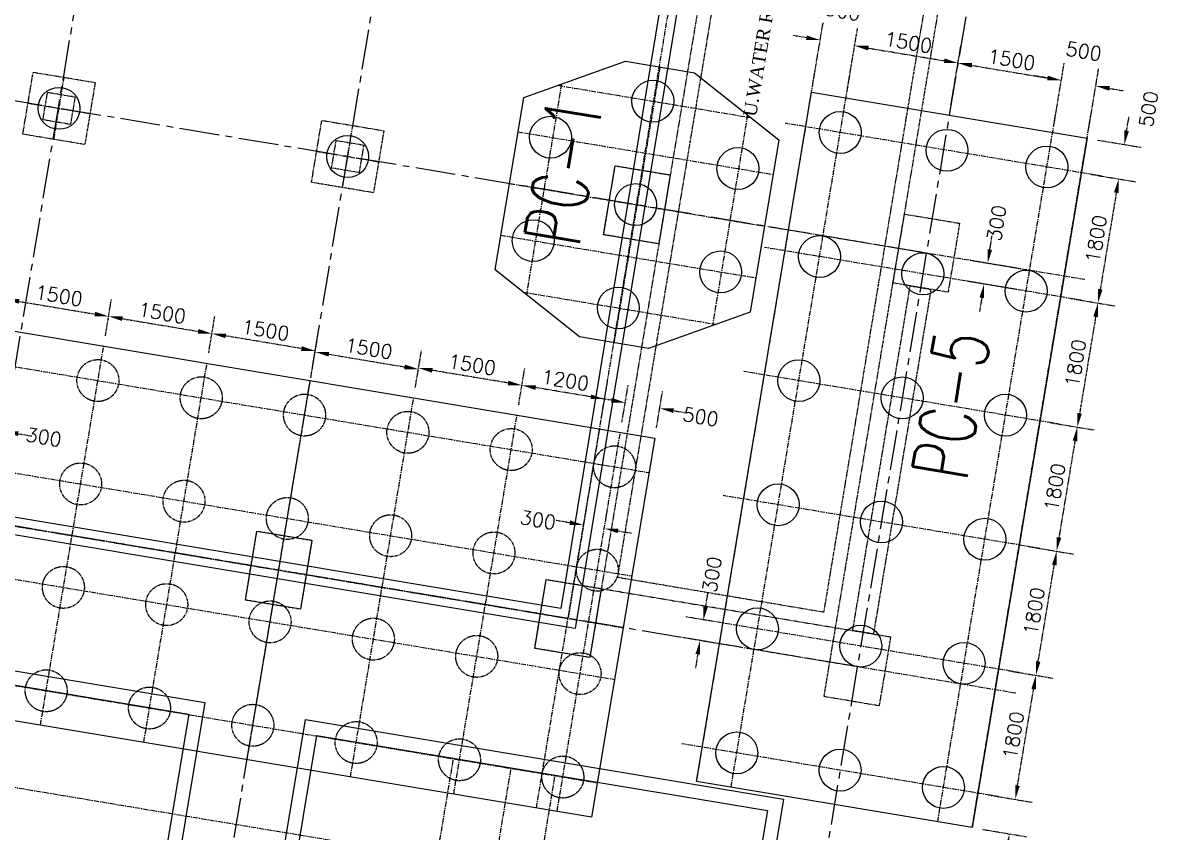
# Model space of a CAD drawing. Header units: millimetres. Extents: x 6239764 to 13047540, y 367704 to 979893.
# Drawn here: x 6365509 to 6381796, y 445153 to 456734 of the extents above; entities that cross this region are included whole.
import ezdxf

# ---------------------------------------------------------------- set-up
doc = ezdxf.new("R2010")
doc.units = ezdxf.units.MM
doc.header["$LTSCALE"] = 300
for name, pattern in [('CENTER2', [28.575, 19.05, -3.175, 3.175, -3.175]), ('CENTERX2', [4, 2.5, -0.5, 0.5, -0.5]), ('G', [2, 1.25, -0.25, 0.25, -0.25]), ('K', [2.5, 1.25, -0.25, 0.25, -0.25, 0.25, -0.25])]:
    doc.linetypes.add(name, pattern=pattern)
for name, color, linetype in [('01', 3, 'Continuous'), ('05', 1, 'G'), ('07', 6, 'K'), ('BOU', 12, 'Continuous'), ('EQUIPMENT', 1, 'Continuous'), ('TEXT', 7, 'Continuous')]:
    doc.layers.add(name, color=color, linetype=linetype)
doc.styles.add('1-100', font='romans.shx', dxfattribs={"height": 200})
doc.styles.get("Standard").update_dxf_attribs({"font": 'txt8.shx', "width": 0.7, "bigfont": 'hztxt_ii.shx'})
doc.styles.add('wx2', font='times.ttf')
doc.dimstyles.new('1-100', dxfattribs={"dimtxt": 210, "dimasz": 200, "dimexe": 250, "dimexo": 150, "dimgap": 75, "dimtad": 1, "dimdec": 0, "dimzin": 3, "dimdsep": 46, "dimtxsty": '1-100', "dimcen": 0.09, "dimclrd": 161, "dimclre": 161, "dimclrt": 161, "dimadec": 0, "dimazin": 0, "dimtfac": 1, "dimtdec": 0, "dimtofl": 0, "dimtmove": 2, "dimatfit": 3, "dimfxl": 1, "dimtolj": 1, "dimtzin": 0, "dimarcsym": 0})

# ---------------------------------------------------------------- blocks, each defined once
blk = doc.blocks.new('*D473')
at = {"layer": '07', "color": 161, "lineweight": -2, "ltscale": 0.1, "transparency": 16777216}
for p, q in [((6379629, 447462), (6380262, 447357)), ((6379752, 445820), (6379983, 447201)), ((6379333, 445687), (6379966, 445581))]:
    blk.add_line(p, q, dxfattribs=at)
at = {"layer": '07', "color": 161, "ltscale": 0.1, "transparency": 16777216}
for points in [[(6379950, 447206), (6380016, 447195), (6380016, 447398)], [(6379720, 445825), (6379785, 445814), (6379720, 445622)]]:
    blk.add_solid(points, dxfattribs=at)
at = {"layer": 'Defpoints', "color": 0, "ltscale": 0.1, "transparency": 16777216}
for p in [(6379481, 447487), (6380016, 447398), (6379185, 445712)]:
    blk.add_point(p, dxfattribs=at)
at = {"layer": '07', "color": 161, "ltscale": 0.1, "transparency": 16777216, "insert": (6379695, 446539), "char_height": 200, "attachment_point": 5, "rotation": 80.53, "style": '1-100'}
blk.add_mtext('\\A1;1800', dxfattribs=at)
blk = doc.blocks.new('*D474')
at = {"layer": '07', "color": 161, "lineweight": -2, "ltscale": 0.1, "transparency": 16777216}
for p, q in [((6379925, 449238), (6380558, 449132)), ((6380049, 447595), (6380279, 448976)), ((6379629, 447462), (6380262, 447357))]:
    blk.add_line(p, q, dxfattribs=at)
at = {"layer": '07', "color": 161, "ltscale": 0.1, "transparency": 16777216}
for points in [[(6380246, 448982), (6380312, 448971), (6380312, 449173)], [(6380016, 447601), (6380081, 447590), (6380016, 447398)]]:
    blk.add_solid(points, dxfattribs=at)
at = {"layer": 'Defpoints', "color": 0, "ltscale": 0.1, "transparency": 16777216}
for p in [(6379777, 449263), (6380312, 449173), (6379481, 447487)]:
    blk.add_point(p, dxfattribs=at)
at = {"layer": '07', "color": 161, "ltscale": 0.1, "transparency": 16777216, "insert": (6379991, 448314), "char_height": 200, "attachment_point": 5, "rotation": 80.53, "style": '1-100'}
blk.add_mtext('\\A1;1800', dxfattribs=at)
blk = doc.blocks.new('*D475')
at = {"layer": '07', "color": 161, "lineweight": -2, "ltscale": 0.1, "transparency": 16777216}
for p, q in [((6380221, 451013), (6380855, 450908)), ((6380575, 450752), (6380345, 449371)), ((6379925, 449238), (6380558, 449132))]:
    blk.add_line(p, q, dxfattribs=at)
at = {"layer": '07', "color": 161, "ltscale": 0.1, "transparency": 16777216}
for points in [[(6380542, 450757), (6380608, 450746), (6380608, 450949)], [(6380312, 449376), (6380378, 449365), (6380312, 449173)]]:
    blk.add_solid(points, dxfattribs=at)
at = {"layer": 'Defpoints', "color": 0, "ltscale": 0.1, "transparency": 16777216}
for p in [(6380074, 451038), (6379777, 449263), (6380312, 449173)]:
    blk.add_point(p, dxfattribs=at)
at = {"layer": '07', "color": 161, "ltscale": 0.1, "transparency": 16777216, "insert": (6380287, 450090), "char_height": 200, "attachment_point": 5, "rotation": 80.53, "style": '1-100'}
blk.add_mtext('\\A1;1800', dxfattribs=at)
blk = doc.blocks.new('*D476')
at = {"layer": '07', "color": 161, "lineweight": -2, "ltscale": 0.1, "transparency": 16777216}
for p, q in [((6380518, 452789), (6381151, 452683)), ((6380871, 452527), (6380641, 451146)), ((6380221, 451013), (6380855, 450908))]:
    blk.add_line(p, q, dxfattribs=at)
at = {"layer": '07', "color": 161, "ltscale": 0.1, "transparency": 16777216}
for points in [[(6380838, 452533), (6380904, 452522), (6380904, 452724)], [(6380608, 451152), (6380674, 451141), (6380608, 450949)]]:
    blk.add_solid(points, dxfattribs=at)
at = {"layer": 'Defpoints', "color": 0, "ltscale": 0.1, "transparency": 16777216}
for p in [(6380370, 452813), (6380074, 451038), (6380608, 450949)]:
    blk.add_point(p, dxfattribs=at)
at = {"layer": '07', "color": 161, "ltscale": 0.1, "transparency": 16777216, "insert": (6380583, 451865), "char_height": 200, "attachment_point": 5, "rotation": 80.53, "style": '1-100'}
blk.add_mtext('\\A1;1800', dxfattribs=at)
blk = doc.blocks.new('*D477')
at = {"layer": '07', "color": 161, "lineweight": -2, "ltscale": 0.1, "transparency": 16777216}
for p, q in [((6380814, 454564), (6381447, 454459)), ((6381167, 454303), (6380937, 452922)), ((6380518, 452789), (6381151, 452683))]:
    blk.add_line(p, q, dxfattribs=at)
at = {"layer": '07', "color": 161, "ltscale": 0.1, "transparency": 16777216}
for points in [[(6381134, 454308), (6381200, 454297), (6381200, 454500)], [(6380904, 452927), (6380970, 452916), (6380904, 452724)]]:
    blk.add_solid(points, dxfattribs=at)
at = {"layer": 'Defpoints', "color": 0, "ltscale": 0.1, "transparency": 16777216}
for p in [(6380666, 454589), (6380370, 452813), (6380904, 452724)]:
    blk.add_point(p, dxfattribs=at)
at = {"layer": '07', "color": 161, "ltscale": 0.1, "transparency": 16777216, "insert": (6380880, 453641), "char_height": 200, "attachment_point": 5, "rotation": 80.53, "style": '1-100'}
blk.add_mtext('\\A1;1800', dxfattribs=at)
blk = doc.blocks.new('*D478')
at = {"layer": '07', "color": 161, "lineweight": -2, "ltscale": 0.1, "transparency": 16777216}
for p, q in [((6381315, 455190), (6381348, 455388)), ((6380896, 455057), (6381529, 454952)), ((6380814, 454564), (6381447, 454459)), ((6381167, 454303), (6381134, 454105))]:
    blk.add_line(p, q, dxfattribs=at)
at = {"layer": '07', "color": 161, "ltscale": 0.1, "transparency": 16777216}
for points in [[(6381283, 455196), (6381348, 455185), (6381283, 454993)], [(6381134, 454308), (6381200, 454297), (6381200, 454500)]]:
    blk.add_solid(points, dxfattribs=at)
at = {"layer": 'Defpoints', "color": 0, "ltscale": 0.1, "transparency": 16777216}
for p in [(6380748, 455082), (6380666, 454589), (6381200, 454500)]:
    blk.add_point(p, dxfattribs=at)
at = {"layer": '07', "color": 161, "ltscale": 0.1, "transparency": 16777216, "insert": (6381629, 455499), "char_height": 200, "attachment_point": 5, "rotation": 80.53, "style": '1-100'}
blk.add_mtext('\\A1;500', dxfattribs=at)
blk = doc.blocks.new('*D479')
at = {"layer": '07', "color": 161, "lineweight": -2, "ltscale": 0.1, "transparency": 16777216}
for p, q in [((6379752, 445820), (6379785, 446017)), ((6379333, 445687), (6379966, 445581)), ((6379251, 445194), (6379884, 445088)), ((6379604, 444932), (6379571, 444735))]:
    blk.add_line(p, q, dxfattribs=at)
at = {"layer": '07', "color": 161, "ltscale": 0.1, "transparency": 16777216}
for points in [[(6379720, 445825), (6379785, 445814), (6379720, 445622)], [(6379571, 444937), (6379637, 444927), (6379637, 445129)]]:
    blk.add_solid(points, dxfattribs=at)
at = {"layer": 'Defpoints', "color": 0, "ltscale": 0.1, "transparency": 16777216}
for p in [(6379185, 445712), (6379720, 445622), (6379103, 445218)]:
    blk.add_point(p, dxfattribs=at)
at = {"layer": '07', "color": 161, "ltscale": 0.1, "transparency": 16777216, "insert": (6379495, 444470), "char_height": 200, "attachment_point": 5, "rotation": 80.53, "style": '1-100'}
blk.add_mtext('\\A1;500', dxfattribs=at)
blk = doc.blocks.new('*D480')
at = {"layer": '07', "color": 161, "lineweight": -2, "ltscale": 0.1, "transparency": 16777216}
for p, q in [((6376827, 455888), (6376968, 456733)), ((6376730, 456520), (6376533, 456553)), ((6377320, 455806), (6377461, 456651)), ((6377618, 456372), (6377815, 456339))]:
    blk.add_line(p, q, dxfattribs=at)
at = {"layer": '07', "color": 161, "ltscale": 0.1, "transparency": 16777216}
for points in [[(6376735, 456553), (6376724, 456487), (6376927, 456487)], [(6377623, 456405), (6377612, 456339), (6377420, 456405)]]:
    blk.add_solid(points, dxfattribs=at)
at = {"layer": 'Defpoints', "color": 0, "ltscale": 0.1, "transparency": 16777216}
for p in [(6377420, 456405), (6376803, 455740), (6377296, 455658)]:
    blk.add_point(p, dxfattribs=at)
at = {"layer": '07', "color": 161, "ltscale": 0.1, "transparency": 16777216, "insert": (6377250, 456902), "char_height": 200, "attachment_point": 5, "rotation": 350.53, "style": '1-100'}
blk.add_mtext('\\A1;500', dxfattribs=at)
blk = doc.blocks.new('*D481')
at = {"layer": '07', "color": 161, "lineweight": -2, "ltscale": 0.1, "transparency": 16777216}
for p, q in [((6377320, 455806), (6377461, 456651)), ((6378800, 455559), (6378941, 456404)), ((6377618, 456372), (6378703, 456191))]:
    blk.add_line(p, q, dxfattribs=at)
at = {"layer": '07', "color": 161, "ltscale": 0.1, "transparency": 16777216}
for points in [[(6377623, 456405), (6377612, 456339), (6377420, 456405)], [(6378708, 456224), (6378697, 456158), (6378900, 456158)]]:
    blk.add_solid(points, dxfattribs=at)
at = {"layer": 'Defpoints', "color": 0, "ltscale": 0.1, "transparency": 16777216}
for p in [(6378900, 456158), (6377296, 455658), (6378775, 455411)]:
    blk.add_point(p, dxfattribs=at)
at = {"layer": '07', "color": 161, "ltscale": 0.1, "transparency": 16777216, "insert": (6378189, 456454), "char_height": 200, "attachment_point": 5, "rotation": 350.53, "style": '1-100'}
blk.add_mtext('\\A1;1500', dxfattribs=at)
blk = doc.blocks.new('*D482')
at = {"layer": '07', "color": 161, "lineweight": -2, "ltscale": 0.1, "transparency": 16777216}
for p, q in [((6378800, 455559), (6378941, 456404)), ((6379097, 456125), (6380182, 455944)), ((6380280, 455312), (6380421, 456158))]:
    blk.add_line(p, q, dxfattribs=at)
at = {"layer": '07', "color": 161, "ltscale": 0.1, "transparency": 16777216}
for points in [[(6379103, 456158), (6379092, 456092), (6378900, 456158)], [(6380188, 455977), (6380177, 455911), (6380379, 455911)]]:
    blk.add_solid(points, dxfattribs=at)
at = {"layer": 'Defpoints', "color": 0, "ltscale": 0.1, "transparency": 16777216}
for p in [(6380379, 455911), (6378775, 455411), (6380255, 455164)]:
    blk.add_point(p, dxfattribs=at)
at = {"layer": '07', "color": 161, "ltscale": 0.1, "transparency": 16777216, "insert": (6379668, 456207), "char_height": 200, "attachment_point": 5, "rotation": 350.53, "style": '1-100'}
blk.add_mtext('\\A1;1500', dxfattribs=at)
blk = doc.blocks.new('*D483')
at = {"layer": '07', "color": 161, "lineweight": -2, "ltscale": 0.1, "transparency": 16777216}
for p, q in [((6380280, 455312), (6380421, 456158)), ((6380773, 455230), (6380914, 456075)), ((6380182, 455944), (6379985, 455977)), ((6381070, 455796), (6381267, 455763))]:
    blk.add_line(p, q, dxfattribs=at)
at = {"layer": '07', "color": 161, "ltscale": 0.1, "transparency": 16777216}
for points in [[(6380188, 455977), (6380177, 455911), (6380379, 455911)], [(6381075, 455829), (6381064, 455763), (6380873, 455829)]]:
    blk.add_solid(points, dxfattribs=at)
at = {"layer": 'Defpoints', "color": 0, "ltscale": 0.1, "transparency": 16777216}
for p in [(6380873, 455829), (6380255, 455164), (6380748, 455082)]:
    blk.add_point(p, dxfattribs=at)
at = {"layer": '07', "color": 161, "ltscale": 0.1, "transparency": 16777216, "insert": (6380702, 456326), "char_height": 200, "attachment_point": 5, "rotation": 350.53, "style": '1-100'}
blk.add_mtext('\\A1;500', dxfattribs=at)
blk = doc.blocks.new('*D484')
at = {"layer": '07', "color": 161, "lineweight": -2, "ltscale": 0.1, "transparency": 16777216}
for p, q in [((6375289, 448389), (6375322, 448586)), ((6375388, 448170), (6375010, 448233)), ((6375338, 447874), (6374960, 447937)), ((6375174, 447699), (6375141, 447501))]:
    blk.add_line(p, q, dxfattribs=at)
at = {"layer": '07', "color": 161, "ltscale": 0.1, "transparency": 16777216}
for points in [[(6375256, 448395), (6375322, 448384), (6375256, 448192)], [(6375141, 447704), (6375207, 447693), (6375207, 447896)]]:
    blk.add_solid(points, dxfattribs=at)
at = {"layer": 'Defpoints', "color": 0, "ltscale": 0.1, "transparency": 16777216}
for p in [(6375256, 448192), (6375536, 448145), (6375486, 447849)]:
    blk.add_point(p, dxfattribs=at)
at = {"layer": '07', "color": 161, "ltscale": 0.1, "transparency": 16777216, "insert": (6375380, 448840), "char_height": 200, "attachment_point": 5, "rotation": 80.53, "style": '1-100'}
blk.add_mtext('\\A1;300', dxfattribs=at)
blk = doc.blocks.new('*D485')
at = {"layer": '07', "color": 161, "lineweight": -2, "ltscale": 0.1, "transparency": 16777216}
for p, q in [((6379356, 453490), (6379389, 453687)), ((6379778, 453216), (6379076, 453333)), ((6379729, 452920), (6379027, 453037)), ((6379241, 452799), (6379208, 452602))]:
    blk.add_line(p, q, dxfattribs=at)
at = {"layer": '07', "color": 161, "ltscale": 0.1, "transparency": 16777216}
for points in [[(6379323, 453495), (6379389, 453484), (6379323, 453292)], [(6379208, 452805), (6379273, 452794), (6379273, 452996)]]:
    blk.add_solid(points, dxfattribs=at)
at = {"layer": 'Defpoints', "color": 0, "ltscale": 0.1, "transparency": 16777216}
for p in [(6379323, 453292), (6379926, 453192), (6379876, 452896)]:
    blk.add_point(p, dxfattribs=at)
at = {"layer": '07', "color": 161, "ltscale": 0.1, "transparency": 16777216, "insert": (6379454, 453868), "char_height": 200, "attachment_point": 5, "rotation": 80.53, "style": '1-100'}
blk.add_mtext('\\A1;300', dxfattribs=at)
blk = doc.blocks.new('*D511')
at = {"layer": '07', "color": 161, "lineweight": -2, "ltscale": 0.1, "transparency": 16777216}
for p, q in [((6373561, 449675), (6373580, 449794)), ((6373856, 449626), (6373876, 449745)), ((6373342, 449580), (6373145, 449613)), ((6374032, 449465), (6374230, 449432))]:
    blk.add_line(p, q, dxfattribs=at)
at = {"layer": '07', "color": 161, "ltscale": 0.1, "transparency": 16777216}
for points in [[(6373347, 449613), (6373336, 449547), (6373539, 449547)], [(6374038, 449498), (6374027, 449432), (6373835, 449498)]]:
    blk.add_solid(points, dxfattribs=at)
at = {"layer": 'Defpoints', "color": 0, "ltscale": 0.1, "transparency": 16777216}
for p in [(6373539, 449547), (6373536, 449527), (6373832, 449478)]:
    blk.add_point(p, dxfattribs=at)
at = {"layer": '07', "color": 161, "ltscale": 0.1, "transparency": 16777216, "insert": (6372887, 449621), "char_height": 200, "attachment_point": 5, "rotation": 350.53, "style": '1-100'}
blk.add_mtext('\\A1;300', dxfattribs=at)
blk = doc.blocks.new('*D512')
at = {"layer": '07', "color": 161, "lineweight": -2, "ltscale": 0.1, "transparency": 16777216}
for p, q in [((6364963, 451011), (6364992, 451184)), ((6364754, 450970), (6364556, 451003)), ((6365259, 450962), (6365288, 451134)), ((6365444, 450855), (6365641, 450822))]:
    blk.add_line(p, q, dxfattribs=at)
at = {"layer": '07', "color": 161, "ltscale": 0.1, "transparency": 16777216}
for points in [[(6364759, 451003), (6364748, 450937), (6364951, 450937)], [(6365449, 450888), (6365439, 450822), (6365247, 450888)]]:
    blk.add_solid(points, dxfattribs=at)
at = {"layer": 'Defpoints', "color": 0, "ltscale": 0.1, "transparency": 16777216}
for p in [(6364939, 450863), (6364951, 450937), (6365234, 450814)]:
    blk.add_point(p, dxfattribs=at)
at = {"layer": '07', "color": 161, "ltscale": 0.1, "transparency": 16777216, "insert": (6365810, 450806), "char_height": 200, "attachment_point": 5, "rotation": 350.53, "style": '1-100'}
blk.add_mtext('\\A1;300', dxfattribs=at)
blk = doc.blocks.new('*D514')
at = {"layer": '07', "color": 161, "lineweight": -2, "ltscale": 0.1, "transparency": 16777216}
for p, q in [((6374089, 451022), (6374177, 451547)), ((6373938, 451333), (6373741, 451366)), ((6374583, 450940), (6374670, 451464)), ((6374826, 451185), (6375023, 451152))]:
    blk.add_line(p, q, dxfattribs=at)
at = {"layer": '07', "color": 161, "ltscale": 0.1, "transparency": 16777216}
for points in [[(6373944, 451366), (6373933, 451300), (6374136, 451300)], [(6374832, 451218), (6374821, 451152), (6374629, 451218)]]:
    blk.add_solid(points, dxfattribs=at)
at = {"layer": 'Defpoints', "color": 0, "ltscale": 0.1, "transparency": 16777216}
for p in [(6374136, 451300), (6374065, 450874), (6374558, 450792)]:
    blk.add_point(p, dxfattribs=at)
at = {"layer": '07', "color": 161, "ltscale": 0.1, "transparency": 16777216, "insert": (6375216, 451098), "char_height": 200, "attachment_point": 5, "rotation": 350.53, "style": '1-100'}
blk.add_mtext('\\A1;500', dxfattribs=at)
blk = doc.blocks.new('*D515')
at = {"layer": '07', "color": 161, "lineweight": -2, "ltscale": 0.1, "transparency": 16777216}
for p, q in [((6372610, 451269), (6372697, 451793)), ((6373643, 451382), (6372853, 451514)), ((6373793, 451072), (6373881, 451596))]:
    blk.add_line(p, q, dxfattribs=at)
at = {"layer": '07', "color": 161, "ltscale": 0.1, "transparency": 16777216}
for points in [[(6372859, 451547), (6372848, 451481), (6372656, 451547)], [(6373648, 451415), (6373637, 451349), (6373840, 451349)]]:
    blk.add_solid(points, dxfattribs=at)
at = {"layer": 'Defpoints', "color": 0, "ltscale": 0.1, "transparency": 16777216}
for p in [(6372656, 451547), (6372585, 451121), (6373769, 450924)]:
    blk.add_point(p, dxfattribs=at)
at = {"layer": '07', "color": 161, "ltscale": 0.1, "transparency": 16777216, "insert": (6373277, 451621), "char_height": 200, "attachment_point": 5, "rotation": 350.53, "style": '1-100'}
blk.add_mtext('\\A1;1200', dxfattribs=at)
blk = doc.blocks.new('*D516')
at = {"layer": '07', "color": 161, "lineweight": -2, "ltscale": 0.1, "transparency": 16777216}
for p, q in [((6371130, 451516), (6371218, 452040)), ((6372459, 451580), (6371374, 451761)), ((6372610, 451269), (6372697, 451793))]:
    blk.add_line(p, q, dxfattribs=at)
at = {"layer": '07', "color": 161, "ltscale": 0.1, "transparency": 16777216}
for points in [[(6371379, 451794), (6371368, 451728), (6371177, 451794)], [(6372464, 451613), (6372453, 451547), (6372656, 451547)]]:
    blk.add_solid(points, dxfattribs=at)
at = {"layer": 'Defpoints', "color": 0, "ltscale": 0.1, "transparency": 16777216}
for p in [(6371177, 451794), (6371106, 451368), (6372585, 451121)]:
    blk.add_point(p, dxfattribs=at)
at = {"layer": '07', "color": 161, "ltscale": 0.1, "transparency": 16777216, "insert": (6371945, 451843), "char_height": 200, "attachment_point": 5, "rotation": 350.53, "style": '1-100'}
blk.add_mtext('\\A1;1500', dxfattribs=at)
blk = doc.blocks.new('*D517')
at = {"layer": '07', "color": 161, "lineweight": -2, "ltscale": 0.1, "transparency": 16777216}
for p, q in [((6368171, 452010), (6368259, 452534)), ((6369500, 452073), (6368415, 452254)), ((6369651, 451763), (6369738, 452287))]:
    blk.add_line(p, q, dxfattribs=at)
at = {"layer": '07', "color": 161, "ltscale": 0.1, "transparency": 16777216}
for points in [[(6368420, 452287), (6368409, 452221), (6368217, 452287)], [(6369505, 452106), (6369494, 452040), (6369697, 452040)]]:
    blk.add_solid(points, dxfattribs=at)
at = {"layer": 'Defpoints', "color": 0, "ltscale": 0.1, "transparency": 16777216}
for p in [(6368217, 452287), (6368146, 451862), (6369626, 451615)]:
    blk.add_point(p, dxfattribs=at)
at = {"layer": '07', "color": 161, "ltscale": 0.1, "transparency": 16777216, "insert": (6368986, 452336), "char_height": 200, "attachment_point": 5, "rotation": 350.53, "style": '1-100'}
blk.add_mtext('\\A1;1500', dxfattribs=at)
blk = doc.blocks.new('*D518')
at = {"layer": '07', "color": 161, "lineweight": -2, "ltscale": 0.1, "transparency": 16777216}
for p, q in [((6366692, 452256), (6366779, 452781)), ((6366935, 452501), (6368020, 452320)), ((6368171, 452010), (6368259, 452534))]:
    blk.add_line(p, q, dxfattribs=at)
at = {"layer": '07', "color": 161, "ltscale": 0.1, "transparency": 16777216}
for points in [[(6366941, 452534), (6366930, 452468), (6366738, 452534)], [(6368026, 452353), (6368015, 452287), (6368217, 452287)]]:
    blk.add_solid(points, dxfattribs=at)
at = {"layer": 'Defpoints', "color": 0, "ltscale": 0.1, "transparency": 16777216}
for p in [(6368217, 452287), (6366667, 452108), (6368146, 451862)]:
    blk.add_point(p, dxfattribs=at)
at = {"layer": '07', "color": 161, "ltscale": 0.1, "transparency": 16777216, "insert": (6367506, 452583), "char_height": 200, "attachment_point": 5, "rotation": 350.53, "style": '1-100'}
blk.add_mtext('\\A1;1500', dxfattribs=at)
blk = doc.blocks.new('*D519')
at = {"layer": '07', "color": 161, "lineweight": -2, "ltscale": 0.1, "transparency": 16777216}
for p, q in [((6365212, 452503), (6365299, 453027)), ((6365456, 452748), (6366541, 452567)), ((6366692, 452256), (6366779, 452781))]:
    blk.add_line(p, q, dxfattribs=at)
at = {"layer": '07', "color": 161, "ltscale": 0.1, "transparency": 16777216}
for points in [[(6365461, 452781), (6365450, 452715), (6365258, 452781)], [(6366546, 452600), (6366535, 452534), (6366738, 452534)]]:
    blk.add_solid(points, dxfattribs=at)
at = {"layer": 'Defpoints', "color": 0, "ltscale": 0.1, "transparency": 16777216}
for p in [(6366738, 452534), (6365187, 452355), (6366667, 452108)]:
    blk.add_point(p, dxfattribs=at)
at = {"layer": '07', "color": 161, "ltscale": 0.1, "transparency": 16777216, "insert": (6366027, 452830), "char_height": 200, "attachment_point": 5, "rotation": 350.53, "style": '1-100'}
blk.add_mtext('\\A1;1500', dxfattribs=at)
blk = doc.blocks.new('*D527')
at = {"layer": '07', "color": 161, "lineweight": -2, "ltscale": 0.1, "transparency": 16777216}
for p, q in [((6369651, 451763), (6369736, 452271)), ((6369892, 451992), (6370977, 451811)), ((6371130, 451516), (6371215, 452025))]:
    blk.add_line(p, q, dxfattribs=at)
at = {"layer": '07', "color": 161, "ltscale": 0.1, "transparency": 16777216}
for points in [[(6369897, 452025), (6369886, 451959), (6369694, 452025)], [(6370982, 451844), (6370971, 451778), (6371174, 451778)]]:
    blk.add_solid(points, dxfattribs=at)
at = {"layer": 'Defpoints', "color": 0, "ltscale": 0.1, "transparency": 16777216}
for p in [(6371174, 451778), (6369626, 451615), (6371106, 451368)]:
    blk.add_point(p, dxfattribs=at)
at = {"layer": '07', "color": 161, "ltscale": 0.1, "transparency": 16777216, "insert": (6370463, 452074), "char_height": 200, "attachment_point": 5, "rotation": 350.53, "style": '1-100'}
blk.add_mtext('\\A1;1500', dxfattribs=at)

msp = doc.modelspace()

# ---------------------------------------------------------------- linework, layer by layer
at = {"color": 8, "linetype": 'CENTERX2', "ltscale": 0.1}
for p, q in [((6374632.6, 456102.2), (6373974.5, 452156.7)), ((6365953.8, 455066), (6366101.9, 455953.8)), ((6375157.3, 445876.5), (6376852, 456036.2)), ((6375650.5, 445794.3), (6377345.2, 455953.9)), ((6373223.3, 455858.6), (6372720.6, 452844.6)), ((6373169.4, 455839.4), (6375931.2, 455378.7)), ((6365584, 455583.9), (6366471.7, 455435.9)), ((6375886.5, 455414.3), (6375383.8, 452400.4)), ((6378609.6, 445300.7), (6380304.3, 455460.3)), ((6370086.7, 454376.6), (6370234.8, 455264.4)), ((6380961.7, 454539.6), (6376424.4, 455296.4)), ((6379102.8, 445218.4), (6380797.5, 455378)), ((6372602.1, 455173.6), (6376251.7, 454564.9)), ((6369716.9, 454894.5), (6370604.6, 454746.5)), ((6372478.7, 454433.9), (6376128.3, 453825.1)), ((6380714.9, 453060), (6376177.6, 453816.9)), ((6372355.3, 453694.1), (6376004.9, 453085.3)), ((6380665.6, 452764.1), (6376128.3, 453521)), ((6380665.6, 452764.1), (6376128.3, 453521)), ((6355734.6, 453425), (6374475.6, 450299)), ((6372675.8, 452880.3), (6375437.7, 452419.6)), ((6365762, 446683.3), (6366666.9, 452108.4)), ((6355487.8, 451945.5), (6374228.8, 448819.4)), ((6367241.6, 446436.6), (6368146.5, 451861.6)), ((6380369.4, 450988.6), (6375832.1, 451745.5)), ((6368721.1, 446189.8), (6369626, 451614.8)), ((6370200.7, 445943), (6371105.6, 451368)), ((6355364.4, 451205.7), (6374105.4, 448079.6)), ((6371680.2, 445696.2), (6372585.2, 451121.2)), ((6372863.9, 445498.7), (6373768.8, 450923.8)), ((6373159.8, 445449.4), (6374064.7, 450874.4)), ((6355241, 450465.9), (6373982, 447339.8)), ((6380073.3, 449213.2), (6375536, 449970)), ((6354994.2, 448986.4), (6373735.2, 445860.3)), ((6379777.1, 447437.7), (6375239.8, 448194.5)), ((6352913.2, 447876.6), (6375935.2, 444036.5)), ((6379727.8, 447141.8), (6375190.4, 447898.6)), ((6379481, 445662.2), (6374943.7, 446419.1)), ((6371668.1, 446182.4), (6370890.2, 441519.2)), ((6372493.7, 446044.7), (6371715.8, 441381.5)), ((6373123, 445939.8), (6372345.1, 441276.5))]:
    msp.add_line(p, q, dxfattribs=at)
at = {"color": 141, "ltscale": 0.1}
for p, q in [((6368696.8, 448474.9), (6368861.3, 449461.3)), ((6368861.3, 449461.3), (6369650.4, 449329.6)), ((6372839.5, 447783.9), (6373004.1, 448770.2)), ((6373004.1, 448770.2), (6373793.2, 448638.6))]:
    msp.add_line(p, q, dxfattribs=at)
at = {"color": 8, "linetype": 'CENTERX2', "ltscale": 0.1}
msp.add_lwpolyline([(6357717.5, 468048.1), (6363685.1, 467052.7), (6362862.4, 462120.8), (6375271, 460051), (6373316.3, 448211.2), (6352602.5, 451666.4), (6354576.9, 463502.9)], dxfattribs=at)
at = {"color": 141, "ltscale": 0.1}
msp.add_lwpolyline([(6375157.3, 445876.5), (6376802.6, 455740.3), (6380748.1, 455082.1), (6379102.8, 445218.4)], close=True, dxfattribs=at)
at = {"color": 22, "ltscale": 0.1}
for centre in [(6374530.6, 455612.3), (6366027.9, 455509.9), (6373065.7, 455096.3), (6377213.5, 455164.8), (6370160.8, 454820.5), (6378742.8, 454909.7), (6375748.7, 454648.8), (6380172.6, 454671.2), (6374283.8, 454132.8), (6372818.9, 453616.8), (6376917.4, 453389.3), (6375501.9, 453169.2), (6378396.9, 453142.5), (6379876.5, 452895.7), (6374037, 452653.2), (6376621.2, 451613.9), (6378100.8, 451367.1), (6379580.3, 451120.3), (6376325.1, 449838.4), (6377804.6, 449591.6), (6379284.2, 449344.8), (6376028.9, 448062.9), (6377508.5, 447816.1), (6378988, 447569.3), (6375732.7, 446287.5), (6377212.3, 446040.7), (6378691.9, 445793.9)]:
    msp.add_circle(centre, 300, dxfattribs=at)
at = {"layer": '01', "linetype": 'CENTER2', "ltscale": 0.1}
for p, q in [((6362982.4, 437313), (6367005.2, 461429.8)), ((6367125.2, 436621.9), (6371148, 460738.7)), ((6379433.5, 459356.7), (6375484.7, 435683.8)), ((6378466, 453435.2), (6353589.7, 457584.6)), ((6377478.8, 447516.9), (6352602.5, 451666.4))]:
    msp.add_line(p, q, dxfattribs=at)
at = {"layer": '05', "ltscale": 0.1}
for points in [[(6365797.7, 455345.5), (6365863.5, 455740.1), (6366258, 455674.3), (6366192.2, 455279.7)], [(6369930.6, 454656.1), (6369996.4, 455050.7), (6370390.9, 454984.9), (6370325.1, 454590.3)], [(6373826.7, 453702.1), (6373991.2, 454688.5), (6374780.3, 454556.9), (6374615.8, 453570.5)], [(6377969.5, 453011.1), (6378134, 453997.4), (6378923.1, 453865.8), (6378758.6, 452879.4)], [(6377393.4, 448038.1), (6378216.1, 452969.9), (6378512, 452920.6), (6377689.3, 447988.7)], [(6368696.8, 448474.9), (6368861.3, 449461.3), (6369650.4, 449329.6), (6369485.9, 448343.3)], [(6372839.5, 447783.9), (6373004.1, 448770.2), (6373793.2, 448638.6), (6373628.6, 447652.2)], [(6376982.3, 447092.8), (6377146.8, 448079.2), (6377935.9, 447947.6), (6377771.4, 446961.2)]]:
    msp.add_lwpolyline(points, close=True, dxfattribs=at)
at = {"layer": '05', "linetype": 'Continuous', "ltscale": 0.1}
for points in [[(6373826.7, 453702.1), (6373991.2, 454688.5), (6374780.3, 454556.9), (6374615.8, 453570.5)], [(6368696.8, 448474.9), (6368861.3, 449461.3), (6369650.4, 449329.6), (6369485.9, 448343.3)], [(6372839.5, 447783.9), (6373004.1, 448770.2), (6373793.2, 448638.6), (6373628.6, 447652.2)]]:
    msp.add_lwpolyline(points, close=True, dxfattribs=at)
at = {"layer": '07', "color": 6, "ltscale": 0.1}
for p, q in [((6375603, 459488.7), (6373793.2, 448638.6)), ((6368721.1, 446189.8), (6369626, 451614.8))]:
    msp.add_line(p, q, dxfattribs=at)
at = {"layer": '07', "color": 2, "linetype": 'Continuous', "ltscale": 0.1}
for points in [[(6357738.1, 468171.4), (6363828.9, 467155.4), (6363006.3, 462223.5), (6375414.6, 460153.8), (6373419.3, 448067.3), (6352458.7, 451563.7), (6354453.6, 463523.4)], [(6357697, 467924.8), (6363541.2, 466949.9), (6362718.6, 462018.1), (6375127.3, 459948.2), (6373213.4, 448355.1), (6352746.4, 451769.1), (6354700.2, 463482.3)]]:
    msp.add_lwpolyline(points, dxfattribs=at)
at = {"layer": '07', "color": 6, "ltscale": 0.1}
msp.add_lwpolyline([(6373793.2, 448638.6), (6377146.8, 448079.2), (6378956.7, 458929.3), (6375603, 459488.7), (6373793.2, 448638.6)], dxfattribs=at)
for points in [[(6374023.3, 448802.6), (6376981.5, 448303.7), (6378726.5, 458764.9), (6375767.4, 459258.5)], [(6365510, 455140.1), (6365658, 456027.8), (6366545.8, 455879.7), (6366397.7, 454992)], [(6369642.9, 454450.7), (6369790.9, 455338.4), (6370678.7, 455190.3), (6370530.6, 454302.6)]]:
    msp.add_lwpolyline(points, close=True, dxfattribs=at)
at = {"layer": '07', "color": 22, "ltscale": 0.1}
for centre in [(6366584.7, 451615.2), (6368064.2, 451368.4), (6369543.8, 451121.6), (6371023.3, 450874.8), (6372502.9, 450628), (6373982.4, 450381.2), (6366337.9, 450135.6), (6367817.4, 449888.9), (6369297, 449642.1), (6370776.5, 449395.3), (6372256.1, 449148.5), (6373735.7, 448901.7), (6366091.1, 448656.1), (6367570.6, 448409.3), (6369050.2, 448162.5), (6370529.7, 447915.7), (6372009.3, 447668.9), (6373488.9, 447422.1), (6365844.3, 447176.5), (6367323.8, 446929.7), (6368803.4, 446682.9), (6370282.9, 446436.1), (6371762.5, 446189.3), (6373242.1, 445942.5)]:
    msp.add_circle(centre, 300, dxfattribs=at)
at = {"layer": 'BOU', "color": 141, "ltscale": 0.1}
msp.add_lwpolyline([(6374467.7, 452074.5), (6373481.3, 452239), (6372273.1, 453200.9), (6372684.4, 455666.8), (6374139.4, 456184.5), (6375125.8, 456020), (6376334, 455058.1), (6375922.7, 452592.1), (6374467.7, 452074.5)], dxfattribs=at)
msp.add_lwpolyline([(6354911.9, 448493.2), (6355816.8, 453918.2), (6374557.9, 450792.1), (6373653, 445367.1)], close=True, dxfattribs=at)
at = {"layer": 'EQUIPMENT', "linetype": 'Continuous'}
for points in [[(6367270.2, 441928), (6360424.7, 443069.9), (6361272.1, 448149.7), (6368117.5, 447007.9)], [(6367105.8, 442158.2), (6360654.9, 443234.3), (6361436.4, 447919.5), (6367887.3, 446843.5)], [(6375555.7, 440546), (6368710.3, 441687.8), (6369557.6, 446767.6), (6376403, 445625.8)], [(6375391.3, 440776.2), (6368940.4, 441852.2), (6369722, 446537.5), (6376172.8, 445461.4)]]:
    msp.add_lwpolyline(points, close=True, dxfattribs=at)

# ---------------------------------------------------------------- texts
at = {"layer": '07', "color": 6, "ltscale": 0.1, "width": 0.7}
for s, p in [('PC-1', (6373473.2, 453507.6)), ('PC-5', (6379023.7, 450157.7))]:
    msp.add_text(s, height=800, rotation=80.53, dxfattribs=at).set_placement(p)
at = {"layer": 'TEXT', "insert": (6376305.3, 458297.1), "char_height": 187.5, "width": 6511.448, "attachment_point": 3, "rotation": 80.53, "style": 'wx2'}
msp.add_mtext('U.WATER RESERVOIR', dxfattribs=at)

# ---------------------------------------------------------------- dimensions: what is measured, and where the dimension line sits
at = {"layer": '07', "color": 6, "ltscale": 0.1}
for base, p1, p2, angle, picture, middle in [((6377420.3, 456404.6), (6376802.6, 455740.3), (6377295.8, 455658), 170.53, '*D480', (6377249.8, 456902)), ((6378899.9, 456157.8), (6377295.8, 455658), (6378775.4, 455411.2), 170.53, '*D481', (6378188.9, 456453.9)), ((6380379.5, 455911), (6378775.4, 455411.2), (6380254.9, 455164.4), 170.53, '*D482', (6379668.5, 456207.1)), ((6380872.6, 455828.8), (6380254.9, 455164.4), (6380748.1, 455082.1), 170.53, '*D483', (6380702.1, 456326.1)), ((6380904.1, 452724.3), (6380665.8, 454588.9), (6380369.7, 452813.5), 80.53, '*D477', (6380879.6, 453640.9)), ((6366737.9, 452534), (6365187.4, 452355.2), (6366666.9, 452108.4), 170.53, '*D519', (6366026.9, 452830)), ((6380608, 450948.9), (6380369.7, 452813.5), (6380073.5, 451038), 80.53, '*D476', (6380583.4, 451865.4)), ((6368217.5, 452287.2), (6366666.9, 452108.4), (6368146.5, 451861.6), 170.53, '*D518', (6367506.5, 452583.3)), ((6368217.5, 452287.2), (6369626, 451614.8), (6368146.5, 451861.6), 170.53, '*D517', (6368986.1, 452336.5)), ((6371174, 451778.1), (6369626, 451614.8), (6371105.6, 451368), 170.53, '*D527', (6370463, 452074.1)), ((6371176.6, 451793.6), (6372585.2, 451121.2), (6371105.6, 451368), 170.53, '*D516', (6371945.2, 451842.9)), ((6372656.2, 451546.8), (6373768.8, 450923.8), (6372585.2, 451121.2), 170.53, '*D515', (6373276.8, 451620.7)), ((6380311.8, 449173.4), (6380073.5, 451038), (6379777.4, 449262.5), 80.53, '*D475', (6380287.3, 450089.9)), ((6380311.8, 449173.4), (6379481.2, 447487.1), (6379777.4, 449262.5), 80.53, '*D474', (6379991.1, 448314.4)), ((6380015.7, 447397.9), (6379185, 445711.6), (6379481.2, 447487.1), 80.53, '*D473', (6379695, 446539))]:
    dim = msp.add_linear_dim(base=base, p1=p1, p2=p2, angle=angle, dimstyle='1-100', dxfattribs=at)
    dim.commit()
    dim.dimension.update_dxf_attribs({"geometry": picture, "text_midpoint": middle})
for base, p1, p2, angle, picture, middle in [((6381200.3, 454499.8), (6380748.1, 455082.1), (6380665.8, 454588.9), 80.53, '*D478', (6381629.4, 455499.3)), ((6379322.8, 453292.2), (6379876.5, 452895.7), (6379925.8, 453191.6), 80.53, '*D485', (6379453.7, 453867.6)), ((6374135.7, 451300.1), (6374557.9, 450792.1), (6374064.7, 450874.4), 170.53, '*D514', (6375216.3, 451098.4)), ((6364950.8, 450937.1), (6365234.4, 450814.1), (6364938.5, 450863.4), 170.53, '*D512', (6365809.9, 450805.7)), ((6373539.2, 449547.4), (6373831.7, 449477.8), (6373535.8, 449527.1), 170.53, '*D511', (6372887.1, 449620.7)), ((6375256.4, 448191.8), (6375486.4, 447849.3), (6375535.7, 448145.2), 80.53, '*D484', (6375379.8, 448839.7)), ((6379719.5, 445622.4), (6379102.8, 445218.4), (6379185, 445711.6), 80.53, '*D479', (6379495.5, 444470.5))]:
    dim = msp.add_linear_dim(base=base, p1=p1, p2=p2, angle=angle, dimstyle='1-100', dxfattribs=at)
    dim.commit()
    dim.dimension.update_dxf_attribs({"geometry": picture, "text_midpoint": middle, "dimtype": 160})

doc.saveas('drawing.dxf')
